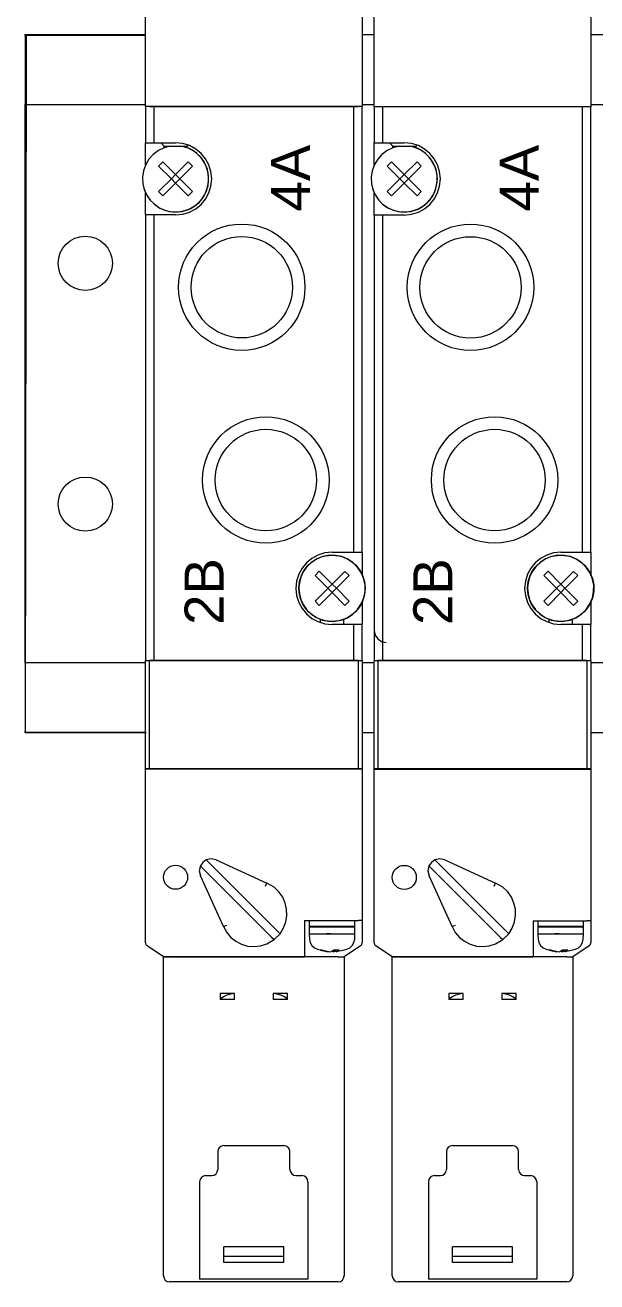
# Model space of a CAD drawing. Header units: millimetres. Extents: x 21 to 785, y 28 to 272.
# Drawn here: x 670.8 to 718.2, y 63 to 167.4 of the extents above; entities that cross this region are included whole.
import ezdxf

# ---------------------------------------------------------------- set-up
doc = ezdxf.new("R2010")
doc.units = ezdxf.units.MM

msp = doc.modelspace()

# ---------------------------------------------------------------- linework, layer by layer
at = {"color": 7, "lineweight": 0}
for points in [[(698.75, 175.07), (698.75, 160.63)], [(717.75, 175.06), (717.75, 160.62)], [(680.75, 160.63), (680.75, 173.23)], [(699.75, 160.62), (699.75, 173.22)], [(670.75, 166.63), (680.75, 166.63)], [(670.75, 166.51), (670.75, 166.63)], [(670.75, 166.51), (670.75, 160.83)], [(680.74, 166.55), (670.84, 166.55), (670.77, 108.68), (680.72, 108.68)], [(698.75, 166.63), (699.75, 166.63)], [(717.75, 166.63), (718.75, 166.63)], [(670.75, 160.79), (670.75, 160.83)], [(680.75, 160.79), (670.75, 160.79)], [(670.75, 114.46), (670.75, 160.79)], [(699.75, 160.79), (698.75, 160.79)], [(718.75, 160.79), (717.75, 160.79)], [(680.75, 160.63), (680.75, 157.63)], [(681.05, 160.63), (680.75, 160.63)], [(681.05, 160.63), (681.45, 160.63)], [(698.45, 160.63), (681.05, 160.63)], [(681.45, 160.63), (698.06, 160.63)], [(681.45, 160.63), (681.45, 157.63)], [(698.06, 160.63), (698.45, 160.63)], [(698.06, 123.62), (698.06, 160.63)], [(698.75, 160.63), (698.45, 160.63)], [(698.75, 123.62), (698.75, 160.63)], [(699.75, 160.63), (699.75, 157.63)], [(700.05, 160.62), (699.75, 160.62)], [(700.05, 160.63), (700.44, 160.63)], [(717.45, 160.62), (700.05, 160.62)], [(700.44, 160.63), (717.05, 160.63)], [(700.44, 160.63), (700.44, 157.63)], [(717.05, 160.63), (717.45, 160.63)], [(717.05, 123.62), (717.05, 160.63)], [(717.75, 160.62), (717.45, 160.62)], [(717.75, 123.62), (717.75, 160.63)], [(680.75, 155.77), (680.75, 157.63)], [(680.75, 157.63), (681.45, 157.63)], [(681.45, 157.63), (683.25, 157.63)], [(682.02, 157.63), (682.3, 157.35)], [(683.25, 151.63), (683.86, 151.69), (684.42, 151.86), (684.93, 152.14), (685.37, 152.5), (685.74, 152.95), (686.02, 153.46), (686.19, 154.02), (686.25, 154.63), (686.19, 155.23), (686.02, 155.79), (685.74, 156.3), (685.37, 156.75), (684.93, 157.11), (684.42, 157.39), (683.86, 157.57), (683.25, 157.63)], [(699.75, 155.77), (699.75, 157.63)], [(699.75, 157.63), (700.44, 157.63)], [(700.44, 157.63), (702.25, 157.63)], [(701.02, 157.62), (701.3, 157.34)], [(702.25, 151.62), (702.85, 151.69), (703.42, 151.86), (703.93, 152.14), (704.37, 152.5), (704.74, 152.95), (705.01, 153.46), (705.19, 154.02), (705.25, 154.62), (705.19, 155.23), (705.01, 155.79), (704.74, 156.3), (704.37, 156.75), (703.93, 157.11), (703.42, 157.39), (702.85, 157.56), (702.25, 157.63)], [(682.85, 157.35), (682.31, 157.21), (681.82, 156.98), (681.4, 156.66), (681.04, 156.27), (680.77, 155.81), (680.59, 155.31), (680.51, 154.78), (680.53, 154.22), (680.61, 153.86), (680.74, 153.5), (680.92, 153.17), (681.14, 152.87)], [(682.85, 157.35), (682.31, 157.21), (681.82, 156.98), (681.4, 156.66), (681.04, 156.27), (680.77, 155.81), (680.59, 155.31), (680.51, 154.78), (680.53, 154.22), (680.65, 153.74), (680.85, 153.29), (681.12, 152.89), (681.46, 152.55), (681.85, 152.26), (682.28, 152.06), (682.75, 151.92), (683.25, 151.88)], [(681.49, 152.52), (681.95, 152.2), (682.45, 152), (682.98, 151.89), (683.5, 151.89), (684.02, 151.99), (684.52, 152.18), (684.97, 152.48), (685.37, 152.87), (685.68, 153.33), (685.88, 153.83), (685.99, 154.35), (685.99, 154.88), (685.89, 155.4), (685.7, 155.89), (685.4, 156.35), (685.01, 156.74), (684.71, 156.96), (684.38, 157.14), (684.03, 157.27), (683.66, 157.35)], [(682.3, 157.21), (682.3, 157.35)], [(682.3, 157.35), (684.2, 157.35)], [(683.25, 151.88), (683.81, 151.93), (684.32, 152.09), (684.79, 152.35), (685.2, 152.68), (685.53, 153.09), (685.79, 153.56), (685.95, 154.07), (686, 154.63), (685.96, 155.13), (685.83, 155.6), (685.62, 156.04), (685.34, 156.43), (684.99, 156.76), (684.59, 157.03), (684.15, 157.23), (683.66, 157.35)], [(684.2, 157.35), (684.3, 157.44)], [(684.2, 157.35), (684.2, 157.21)], [(701.84, 157.35), (701.3, 157.21), (700.82, 156.98), (700.39, 156.66), (700.04, 156.26), (699.77, 155.81), (699.58, 155.31), (699.5, 154.78), (699.53, 154.22), (699.61, 153.85), (699.74, 153.5), (699.92, 153.17), (700.14, 152.87)], [(701.84, 157.35), (701.3, 157.21), (700.82, 156.98), (700.39, 156.66), (700.04, 156.26), (699.77, 155.81), (699.58, 155.31), (699.5, 154.78), (699.53, 154.22), (699.65, 153.73), (699.85, 153.29), (700.12, 152.89), (700.45, 152.54), (700.84, 152.26), (701.28, 152.05), (701.75, 151.92), (702.25, 151.88)], [(700.49, 152.51), (700.95, 152.2), (701.45, 151.99), (701.97, 151.89), (702.5, 151.89), (703.02, 151.99), (703.51, 152.18), (703.96, 152.48), (704.36, 152.87), (704.67, 153.33), (704.88, 153.83), (704.98, 154.35), (704.99, 154.88), (704.89, 155.4), (704.69, 155.89), (704.4, 156.34), (704.01, 156.74), (703.7, 156.96), (703.37, 157.14), (703.02, 157.27), (702.65, 157.35)], [(701.3, 157.21), (701.3, 157.35)], [(701.3, 157.34), (703.2, 157.34)], [(702.25, 151.88), (702.8, 151.93), (703.32, 152.09), (703.79, 152.35), (704.19, 152.68), (704.53, 153.09), (704.78, 153.56), (704.94, 154.07), (705, 154.63), (704.95, 155.13), (704.82, 155.6), (704.61, 156.03), (704.33, 156.42), (703.99, 156.76), (703.59, 157.03), (703.14, 157.23), (702.65, 157.35)], [(703.2, 157.34), (703.29, 157.44)], [(703.2, 157.35), (703.2, 157.21)], [(682.19, 156.04), (681.84, 155.69)], [(682.9, 154.63), (681.84, 155.69)], [(683.25, 154.98), (682.19, 156.04)], [(683.25, 154.98), (684.31, 156.04)], [(683.61, 154.63), (684.66, 155.69)], [(684.66, 155.69), (684.31, 156.04)], [(701.19, 156.04), (700.84, 155.69)], [(701.89, 154.63), (700.84, 155.69)], [(702.25, 154.98), (701.19, 156.04)], [(702.25, 154.98), (703.31, 156.04)], [(702.6, 154.63), (703.66, 155.69)], [(703.66, 155.69), (703.31, 156.04)], [(681.84, 153.57), (682.9, 154.63)], [(682.9, 154.63), (683.25, 154.98)], [(682.9, 154.63), (683.25, 154.28)], [(683.25, 154.98), (683.61, 154.63)], [(683.25, 154.28), (683.61, 154.63)], [(684.66, 153.57), (683.61, 154.63)], [(700.84, 153.57), (701.89, 154.63)], [(701.89, 154.63), (702.25, 154.98)], [(701.89, 154.63), (702.25, 154.27)], [(702.25, 154.98), (702.6, 154.63)], [(702.25, 154.27), (702.6, 154.63)], [(703.66, 153.57), (702.6, 154.63)], [(680.75, 151.63), (680.75, 153.48)], [(681.84, 153.57), (682.19, 153.22)], [(682.19, 153.22), (683.25, 154.28)], [(684.31, 153.22), (683.25, 154.28)], [(684.31, 153.22), (684.66, 153.57)], [(699.75, 151.62), (699.75, 153.48)], [(700.84, 153.57), (701.19, 153.21)], [(701.19, 153.21), (702.25, 154.27)], [(703.31, 153.21), (702.25, 154.27)], [(703.31, 153.21), (703.66, 153.57)], [(681.45, 151.63), (680.75, 151.63)], [(680.75, 151.63), (680.75, 114.62)], [(683.25, 151.63), (681.45, 151.63)], [(681.45, 151.63), (681.45, 114.62)], [(700.44, 151.62), (699.75, 151.62)], [(699.75, 151.62), (699.75, 114.62)], [(702.25, 151.62), (700.44, 151.62)], [(700.44, 151.62), (700.44, 114.62)], [(696.25, 123.62), (695.65, 123.56), (695.08, 123.39), (694.57, 123.11), (694.13, 122.74), (693.76, 122.3), (693.49, 121.79), (693.31, 121.23), (693.25, 120.62), (693.31, 120.02), (693.49, 119.45), (693.76, 118.95), (694.13, 118.5), (694.57, 118.13), (695.08, 117.86), (695.65, 117.68), (696.25, 117.62)], [(694.49, 118.51), (694.96, 118.2), (695.45, 117.99), (695.98, 117.89), (696.5, 117.89), (697.02, 117.99), (697.52, 118.18), (697.97, 118.48), (698.37, 118.87), (698.68, 119.33), (698.89, 119.83), (698.99, 120.35), (698.99, 120.88), (698.89, 121.4), (698.7, 121.89), (698.4, 122.34), (698.01, 122.74), (697.55, 123.05), (697.05, 123.26), (696.53, 123.36), (696, 123.37), (695.49, 123.27), (694.99, 123.07), (694.54, 122.78), (694.14, 122.39), (693.86, 121.99), (693.66, 121.55), (693.54, 121.09), (693.5, 120.63), (693.54, 120.16), (693.66, 119.7), (693.86, 119.27), (694.14, 118.87)], [(696.25, 123.62), (698.06, 123.62)], [(698.06, 123.62), (698.75, 123.62)], [(698.75, 123.62), (698.75, 121.77)], [(715.25, 123.62), (714.64, 123.56), (714.08, 123.39), (713.57, 123.11), (713.13, 122.74), (712.76, 122.3), (712.48, 121.79), (712.31, 121.23), (712.25, 120.62), (712.31, 120.02), (712.48, 119.45), (712.76, 118.94), (713.13, 118.5), (713.57, 118.13), (714.08, 117.86), (714.64, 117.68), (715.25, 117.62)], [(713.49, 118.51), (713.95, 118.2), (714.45, 117.99), (714.97, 117.89), (715.5, 117.89), (716.02, 117.98), (716.51, 118.18), (716.96, 118.48), (717.36, 118.87), (717.67, 119.33), (717.88, 119.83), (717.98, 120.35), (717.99, 120.88), (717.89, 121.39), (717.69, 121.89), (717.4, 122.34), (717.01, 122.74), (716.55, 123.05), (716.05, 123.26), (715.53, 123.36), (715, 123.37), (714.48, 123.27), (713.99, 123.07), (713.53, 122.78), (713.14, 122.39), (712.86, 121.98), (712.66, 121.55), (712.54, 121.09), (712.5, 120.63), (712.54, 120.16), (712.66, 119.7), (712.86, 119.27), (713.14, 118.87)], [(715.25, 123.62), (717.05, 123.62)], [(717.05, 123.62), (717.75, 123.62)], [(717.75, 123.62), (717.75, 121.77)], [(695.19, 122.04), (694.84, 121.69)], [(695.9, 120.63), (694.84, 121.69)], [(696.25, 120.98), (695.19, 122.04)], [(696.25, 120.97), (697.31, 122.03)], [(696.6, 120.62), (697.66, 121.68)], [(697.66, 121.68), (697.31, 122.03)], [(714.19, 122.04), (713.84, 121.69)], [(714.9, 120.63), (713.84, 121.69)], [(715.25, 120.98), (714.19, 122.04)], [(715.25, 120.97), (716.31, 122.03)], [(715.6, 120.62), (716.66, 121.68)], [(716.66, 121.68), (716.31, 122.03)], [(694.84, 119.56), (695.9, 120.62)], [(695.19, 119.21), (696.25, 120.27)], [(695.9, 120.63), (696.25, 120.98)], [(695.9, 120.63), (696.25, 120.27)], [(696.25, 120.98), (696.61, 120.63)], [(696.25, 120.27), (696.61, 120.63)], [(697.31, 119.21), (696.25, 120.27)], [(697.67, 119.57), (696.61, 120.63)], [(713.84, 119.56), (714.89, 120.62)], [(714.19, 119.21), (715.25, 120.27)], [(714.9, 120.63), (715.25, 120.98)], [(714.9, 120.63), (715.25, 120.27)], [(715.25, 120.98), (715.6, 120.63)], [(715.25, 120.27), (715.6, 120.63)], [(716.31, 119.21), (715.25, 120.27)], [(716.66, 119.57), (715.6, 120.63)], [(694.84, 119.56), (695.19, 119.21)], [(697.31, 119.21), (697.67, 119.57)], [(698.75, 119.48), (698.75, 117.62)], [(713.84, 119.56), (714.19, 119.21)], [(716.31, 119.21), (716.66, 119.57)], [(717.75, 119.48), (717.75, 117.62)], [(695.3, 117.78), (695.3, 118.04)], [(697.2, 118.04), (697.2, 117.62)], [(714.3, 117.78), (714.3, 118.04)], [(716.2, 118.04), (716.2, 117.62)], [(698.06, 117.62), (696.25, 117.62)], [(698.75, 117.62), (698.06, 117.62)], [(698.06, 114.62), (698.06, 117.62)], [(698.75, 114.62), (698.75, 117.62)], [(699.75, 117.12), (699.83, 116.73), (700.04, 116.42), (700.36, 116.2), (700.75, 116.12)], [(717.05, 117.62), (715.25, 117.62)], [(717.75, 117.62), (717.05, 117.62)], [(717.05, 114.62), (717.05, 117.62)], [(717.75, 114.62), (717.75, 117.62)], [(670.75, 114.42), (670.75, 114.46)], [(670.75, 114.46), (680.75, 114.46)], [(670.75, 114.42), (670.75, 108.74)], [(680.76, 114.63), (681.05, 114.63)], [(680.76, 105.63), (680.76, 114.63)], [(698.45, 114.63), (681.05, 114.63)], [(681.05, 114.63), (681.05, 105.63)], [(681.05, 114.62), (681.45, 114.62)], [(681.45, 114.62), (698.06, 114.62)], [(698.06, 114.62), (698.45, 114.62)], [(698.45, 114.63), (698.75, 114.63)], [(698.45, 105.63), (698.45, 114.63)], [(698.75, 114.63), (698.75, 105.63)], [(698.75, 114.46), (699.75, 114.46)], [(699.75, 114.63), (700.05, 114.63)], [(699.75, 105.63), (699.75, 114.63)], [(717.45, 114.63), (700.05, 114.63)], [(700.05, 114.63), (700.05, 105.63)], [(700.05, 114.62), (700.44, 114.62)], [(700.44, 114.62), (717.05, 114.62)], [(717.05, 114.62), (717.45, 114.62)], [(717.45, 114.63), (717.75, 114.63)], [(717.45, 105.63), (717.45, 114.63)], [(717.75, 114.63), (717.75, 105.63)], [(717.75, 114.46), (718.75, 114.46)], [(670.75, 108.62), (670.75, 108.74)], [(680.81, 108.62), (670.75, 108.62)], [(699.75, 108.62), (698.75, 108.62)], [(718.75, 108.62), (717.75, 108.62)], [(680.75, 91.19), (680.75, 105.63)], [(680.75, 105.63), (681.05, 105.63)], [(681.05, 105.63), (680.76, 105.63)], [(681.05, 105.63), (698.45, 105.63)], [(698.45, 105.63), (681.05, 105.63)], [(698.45, 105.63), (698.75, 105.63)], [(698.75, 105.63), (698.45, 105.63)], [(698.75, 105.63), (698.75, 93.03)], [(700.05, 105.63), (699.75, 105.63)], [(699.75, 91.18), (699.75, 105.62)], [(699.75, 105.62), (700.05, 105.62)], [(717.45, 105.63), (700.05, 105.63)], [(700.05, 105.62), (717.45, 105.62)], [(717.75, 105.63), (717.45, 105.63)], [(717.45, 105.62), (717.75, 105.62)], [(717.75, 105.62), (717.75, 93.02)], [(686.63, 98.07), (686.22, 98.16), (685.8, 98.07)], [(705.63, 98.07), (705.21, 98.16), (704.8, 98.07)], [(685.31, 97.57), (685.22, 97.16), (685.31, 96.75)], [(685.8, 98.07), (685.51, 97.87), (685.31, 97.57)], [(685.31, 97.57), (685.54, 97.34)], [(691.22, 91.66), (685.54, 97.34)], [(686.03, 97.84), (685.8, 98.07)], [(686.03, 97.84), (691.72, 92.16)], [(686.63, 98.07), (690.84, 96.15)], [(704.3, 97.57), (704.22, 97.16), (704.31, 96.75)], [(704.8, 98.07), (704.51, 97.86), (704.3, 97.57)], [(704.3, 97.57), (704.54, 97.34)], [(710.22, 91.66), (704.54, 97.34)], [(705.03, 97.83), (704.8, 98.07)], [(705.03, 97.83), (710.71, 92.16)], [(705.63, 98.07), (709.84, 96.15)], [(687.23, 92.54), (685.31, 96.75)], [(690.72, 95.88), (690.84, 96.15)], [(691.93, 91.94), (692.22, 92.42), (692.41, 92.92), (692.5, 93.45), (692.48, 93.97), (692.36, 94.49), (692.15, 94.98), (691.84, 95.42), (691.44, 95.8), (690.84, 96.15)], [(706.22, 92.54), (704.31, 96.75)], [(709.71, 95.88), (709.84, 96.15)], [(710.93, 91.94), (711.22, 92.41), (711.41, 92.92), (711.49, 93.45), (711.48, 93.97), (711.36, 94.49), (711.15, 94.97), (710.84, 95.42), (710.43, 95.8), (709.84, 96.15)], [(693.95, 93.03), (693.95, 90.03)], [(693.95, 93.03), (698.45, 93.03)], [(694.35, 93.03), (694.35, 92.53)], [(698.15, 92.53), (698.15, 93.03)], [(698.75, 93.03), (698.45, 93.03)], [(698.75, 93.03), (698.75, 91.19)], [(712.95, 93.02), (712.95, 90.02)], [(712.95, 93.02), (717.45, 93.02)], [(713.35, 93.03), (713.35, 92.53)], [(717.15, 92.53), (717.15, 93.03)], [(717.75, 93.02), (717.45, 93.02)], [(717.75, 93.02), (717.75, 91.18)], [(687.23, 92.54), (687.5, 92.66)], [(687.23, 92.54), (687.5, 92.05), (687.85, 91.64), (688.27, 91.31), (688.74, 91.07), (689.24, 90.92), (689.77, 90.87), (690.31, 90.93), (690.84, 91.1), (691.43, 91.45)], [(691.43, 91.45), (691.93, 91.94)], [(691.93, 91.94), (691.72, 92.16)], [(698.15, 92.53), (694.35, 92.53)], [(694.35, 92.52), (698.15, 92.52)], [(694.35, 92.52), (694.35, 91.92)], [(694.35, 91.92), (698.15, 91.92)], [(698.15, 91.91), (694.35, 91.91)], [(694.35, 91.91), (694.38, 91.48)], [(696.11, 91.92), (695.77, 91.92)], [(698.13, 91.48), (698.15, 91.91)], [(698.15, 91.92), (698.15, 92.52)], [(706.22, 92.54), (706.5, 92.66)], [(706.22, 92.54), (706.49, 92.05), (706.84, 91.64), (707.26, 91.31), (707.73, 91.07), (708.24, 90.92), (708.77, 90.87), (709.3, 90.93), (709.84, 91.1), (710.43, 91.45)], [(710.43, 91.45), (710.93, 91.94)], [(710.93, 91.94), (710.71, 92.16)], [(717.15, 92.53), (713.35, 92.53)], [(713.35, 92.52), (717.15, 92.52)], [(713.35, 92.52), (713.35, 91.92)], [(713.35, 91.92), (717.15, 91.92)], [(717.15, 91.91), (713.35, 91.91)], [(713.35, 91.91), (713.37, 91.48)], [(715.11, 91.92), (714.76, 91.92)], [(717.12, 91.48), (717.15, 91.91)], [(717.15, 91.92), (717.15, 92.52)], [(680.75, 91.19), (680.79, 91.04), (680.89, 90.94)], [(682.26, 90.03), (680.89, 90.94)], [(691.22, 91.66), (691.43, 91.45)], [(694.38, 91.48), (694.44, 91.2), (694.58, 90.96), (694.78, 90.77), (695.04, 90.65)], [(698.62, 90.94), (697.25, 90.03)], [(697.47, 90.65), (697.73, 90.77), (697.93, 90.96), (698.07, 91.2), (698.13, 91.48)], [(698.62, 90.94), (698.72, 91.04), (698.75, 91.19)], [(699.75, 91.18), (699.79, 91.04), (699.88, 90.94)], [(701.25, 90.02), (699.88, 90.94)], [(710.22, 91.66), (710.43, 91.45)], [(713.37, 91.48), (713.43, 91.2), (713.57, 90.96), (713.78, 90.77), (714.03, 90.65)], [(717.62, 90.94), (716.25, 90.02)], [(716.47, 90.65), (716.72, 90.77), (716.93, 90.96), (717.06, 91.2), (717.12, 91.48)], [(717.62, 90.94), (717.71, 91.04), (717.75, 91.18)], [(682.8, 90.03), (682.26, 90.03)], [(682.26, 90.03), (682.75, 90.03)], [(682.26, 63.53), (682.26, 90.03)], [(696.75, 90.03), (682.75, 90.03)], [(682.8, 90.03), (693.95, 90.03)], [(695.04, 90.65), (695.6, 90.51)], [(695.47, 90.58), (695.28, 90.58)], [(695.28, 90.58), (695.93, 90.45)], [(695.47, 90.58), (696.12, 90.45)], [(696.12, 90.45), (696.38, 90.58)], [(696.25, 90.52), (696.39, 90.45)], [(696.85, 90.58), (696.38, 90.58)], [(696.39, 90.45), (696.39, 90.58)], [(696.51, 90.48), (696.39, 90.45)], [(696.58, 90.45), (696.58, 90.58)], [(696.58, 90.45), (696.85, 90.58)], [(696.91, 90.52), (696.58, 90.45)], [(696.75, 90.03), (697.25, 90.03)], [(696.91, 90.51), (697.47, 90.65)], [(697.25, 90.03), (697.25, 63.53)], [(701.25, 90.03), (701.75, 90.03)], [(701.25, 63.53), (701.25, 90.03)], [(701.79, 90.02), (701.25, 90.02)], [(715.75, 90.03), (701.75, 90.03)], [(701.79, 90.02), (712.95, 90.02)], [(714.03, 90.65), (714.59, 90.51)], [(714.47, 90.58), (714.28, 90.58)], [(714.28, 90.58), (714.92, 90.45)], [(714.47, 90.58), (715.11, 90.45)], [(715.11, 90.45), (715.38, 90.58)], [(715.25, 90.52), (715.39, 90.45)], [(715.84, 90.58), (715.38, 90.58)], [(715.39, 90.45), (715.39, 90.58)], [(715.5, 90.48), (715.39, 90.45)], [(715.58, 90.45), (715.58, 90.58)], [(715.58, 90.45), (715.84, 90.58)], [(715.9, 90.52), (715.58, 90.45)], [(715.75, 90.03), (716.25, 90.03)], [(715.9, 90.51), (716.47, 90.65)], [(716.25, 90.03), (716.25, 63.53)], [(686.95, 86.98), (686.95, 86.48)], [(688.15, 86.98), (686.95, 86.98)], [(688.15, 86.98), (687.83, 86.93), (687.51, 86.84), (687.22, 86.69), (686.95, 86.5)], [(688.15, 86.48), (688.15, 86.98)], [(691.35, 86.98), (691.35, 86.48)], [(692.55, 86.98), (691.35, 86.98)], [(692.55, 86.5), (692.29, 86.69), (691.99, 86.84), (691.68, 86.93), (691.35, 86.98)], [(692.55, 86.48), (692.55, 86.98)], [(705.95, 86.98), (705.95, 86.48)], [(707.15, 86.98), (705.95, 86.98)], [(707.15, 86.98), (706.82, 86.93), (706.51, 86.84), (706.22, 86.69), (705.95, 86.5)], [(707.15, 86.48), (707.15, 86.98)], [(710.35, 86.98), (710.35, 86.48)], [(711.55, 86.98), (710.35, 86.98)], [(711.55, 86.5), (711.28, 86.69), (710.99, 86.84), (710.68, 86.93), (710.35, 86.98)], [(711.55, 86.48), (711.55, 86.98)], [(688.15, 86.48), (686.95, 86.48)], [(692.55, 86.48), (691.35, 86.48)], [(707.15, 86.48), (705.95, 86.48)], [(711.55, 86.48), (710.35, 86.48)], [(687.25, 74.35), (687.06, 74.31), (686.9, 74.2), (686.79, 74.04), (686.75, 73.85)], [(687.25, 74.35), (692.25, 74.35)], [(692.75, 73.85), (692.71, 74.04), (692.61, 74.2), (692.45, 74.31), (692.25, 74.35)], [(706.25, 74.35), (706.06, 74.31), (705.9, 74.2), (705.79, 74.04), (705.75, 73.85)], [(706.25, 74.35), (711.25, 74.35)], [(711.75, 73.85), (711.71, 74.04), (711.6, 74.2), (711.44, 74.31), (711.25, 74.35)], [(686.75, 73.85), (686.75, 72.35)], [(692.75, 72.35), (692.75, 73.85)], [(705.75, 73.85), (705.75, 72.35)], [(711.75, 72.35), (711.75, 73.85)], [(686.25, 71.85), (686.45, 71.89), (686.61, 72), (686.72, 72.16), (686.75, 72.35)], [(692.75, 72.35), (692.79, 72.16), (692.9, 72), (693.06, 71.89), (693.25, 71.85)], [(705.25, 71.85), (705.44, 71.89), (705.6, 72), (705.71, 72.15), (705.75, 72.35)], [(711.75, 72.35), (711.79, 72.15), (711.9, 72), (712.06, 71.89), (712.25, 71.85)], [(685.75, 71.85), (685.56, 71.81), (685.4, 71.7), (685.29, 71.55), (685.25, 71.35)], [(685.25, 71.35), (685.25, 63.25)], [(685.75, 71.85), (686.25, 71.85)], [(693.25, 71.85), (693.75, 71.85)], [(694.25, 71.35), (694.21, 71.55), (694.11, 71.7), (693.95, 71.81), (693.75, 71.85)], [(694.25, 71.35), (694.25, 63.25)], [(704.75, 71.85), (704.56, 71.81), (704.4, 71.7), (704.29, 71.54), (704.25, 71.35)], [(704.25, 71.35), (704.25, 63.25)], [(704.75, 71.85), (705.25, 71.85)], [(712.25, 71.85), (712.75, 71.85)], [(713.25, 71.35), (713.21, 71.54), (713.1, 71.7), (712.94, 71.81), (712.75, 71.85)], [(713.25, 71.35), (713.25, 63.25)], [(692.25, 65.95), (687.25, 65.95)], [(687.25, 65.15), (687.25, 65.95)], [(692.25, 65.15), (692.25, 65.95)], [(711.25, 65.95), (706.25, 65.95)], [(706.25, 65.15), (706.25, 65.95)], [(711.25, 65.15), (711.25, 65.95)], [(692.25, 65.15), (687.25, 65.15)], [(687.25, 64.65), (687.25, 65.15)], [(692.25, 64.65), (692.25, 65.15)], [(711.25, 65.15), (706.25, 65.15)], [(706.25, 64.65), (706.25, 65.15)], [(711.25, 64.65), (711.25, 65.15)], [(692.25, 64.65), (687.25, 64.65)], [(711.25, 64.65), (706.25, 64.65)], [(682.26, 63.53), (682.29, 63.34), (682.4, 63.18), (682.56, 63.07), (682.75, 63.03)], [(696.75, 63.03), (682.75, 63.03)], [(694.25, 63.25), (685.25, 63.25)], [(696.75, 63.03), (696.95, 63.07), (697.11, 63.18), (697.21, 63.34), (697.25, 63.53)], [(701.25, 63.53), (701.29, 63.34), (701.4, 63.18), (701.56, 63.07), (701.75, 63.03)], [(715.75, 63.03), (701.75, 63.03)], [(713.25, 63.25), (704.25, 63.25)], [(715.75, 63.03), (715.94, 63.07), (716.1, 63.18), (716.21, 63.34), (716.25, 63.53)]]:
    msp.add_lwpolyline(points, dxfattribs=at)
for centre, radius in [((688.75, 145.63), 5.25), ((707.75, 145.62), 5.25), ((675.75, 147.62), 2.25), ((688.75, 145.63), 4.21), ((707.75, 145.62), 4.21), ((690.75, 129.62), 5.25), ((709.75, 129.62), 5.25), ((690.75, 129.62), 4.21), ((709.75, 129.62), 4.21), ((675.75, 127.62), 2.25), ((696.25, 120.63), 2.75), ((715.25, 120.63), 2.75), ((683.25, 96.63), 1), ((702.25, 96.62), 1)]:
    msp.add_circle(centre, radius, dxfattribs=at)

# ---------------------------------------------------------------- texts
at = {"color": 7, "char_height": 3.2447, "attachment_point": 1, "rotation": 90}
for s, insert in [('{\\fArial|b0|i0|c0;4A}', (691.18, 151.92)), ('{\\fArial|b0|i0|c0;4A}', (710.18, 151.92)), ('{\\fArial|b0|i0|c0;2B}', (684, 117.59)), ('{\\fArial|b0|i0|c0;2B}', (703, 117.58))]:
    msp.add_mtext(s, dxfattribs=dict(at, insert=insert))

doc.saveas('drawing.dxf')
